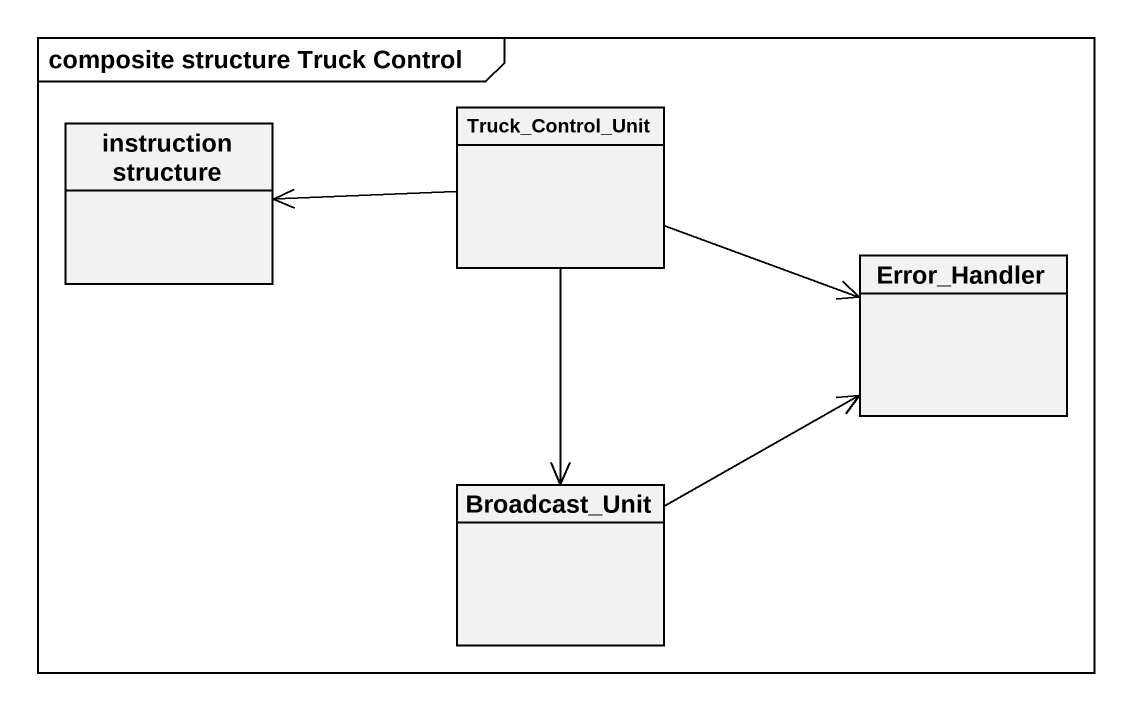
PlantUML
@startuml
mainframe composite structure Truck Control
hide circle
hide empty members
class "instruction structure" as instruction_structure
class Truck_Control_Unit
class Error_Handler
class Broadcast_Unit
Truck_Control_Unit -left-> instruction_structure
Truck_Control_Unit -right-> Error_Handler
Truck_Control_Unit --> Broadcast_Unit
Broadcast_Unit -right-> Error_Handler
@enduml
